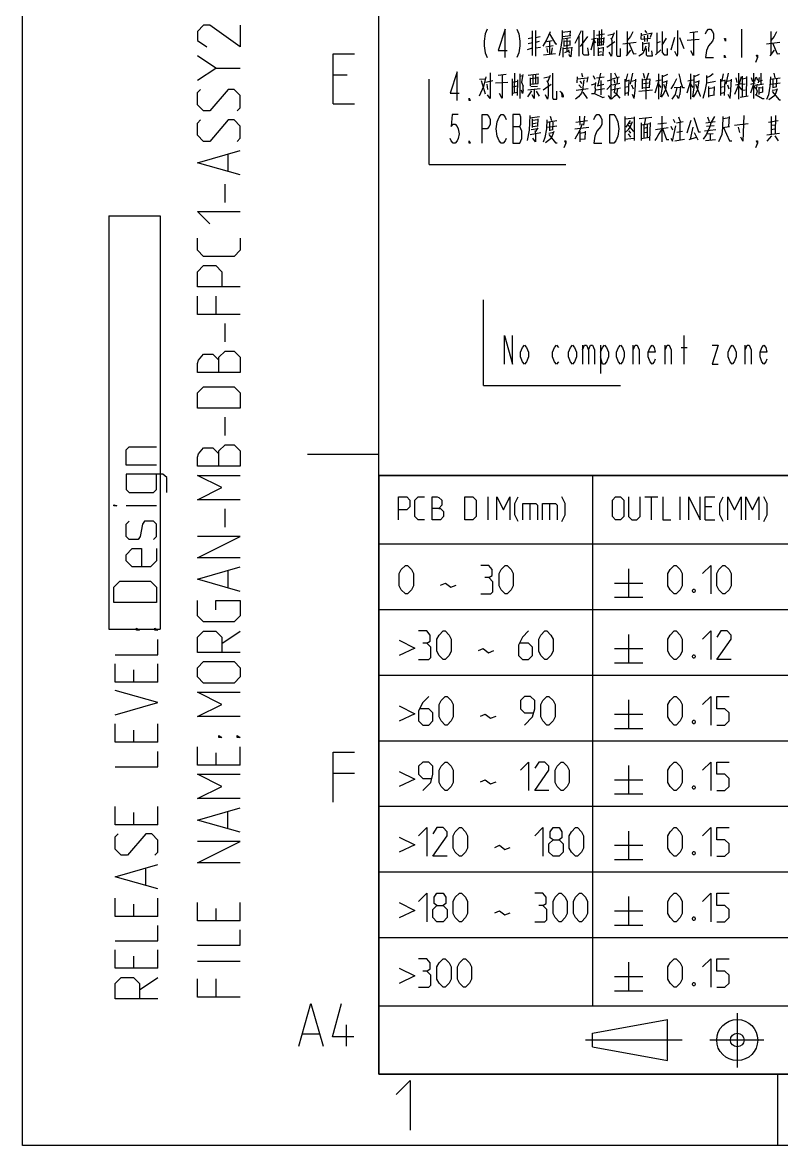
# Model space of a CAD drawing. Header units: millimetres. Extents: x 0 to 210, y 0 to 297.
# Drawn here: x 0 to 53.3, y 0 to 78.8 of the extents above; entities that cross this region are included whole.
import ezdxf

# ---------------------------------------------------------------- set-up
doc = ezdxf.new("R2010")
doc.units = ezdxf.units.MM
doc.header["$LTSCALE"] = 19.36
doc.linetypes.add('CENTER', pattern=[0.6, 0.375, -0.075, 0.075, -0.075])
doc.layers.get('0').update_dxf_attribs({"linetype": 'CONTINUOUS'})
doc.layers.add('DEFAULT_1', color=7, linetype='CENTER')

# ---------------------------------------------------------------- blocks, each defined once
blk = doc.blocks.new('1ST_ANG_BL0', base_point=(45.772, 7.382))
at = {"color": 7}
for p, q in [((39.992, 7.882), (45.272, 8.842)), ((45.272, 5.962), (45.272, 8.842)), ((39.992, 6.922), (39.992, 7.882)), ((39.992, 6.922), (45.272, 5.962))]:
    blk.add_line(p, q, dxfattribs=at)
for radius in [1.44, 0.48]:
    blk.add_circle((50.152, 7.402), radius, dxfattribs=at)
at = {"layer": 'DEFAULT_1', "color": 2, "linetype": 'CENTER'}
for p, q in [((50.152, 9.282), (50.152, 5.482)), ((46.28, 7.402), (39.512, 7.402)), ((52.032, 7.402), (48.232, 7.402))]:
    blk.add_line(p, q, dxfattribs=at)

msp = doc.modelspace()

# ---------------------------------------------------------------- linework, layer by layer
at = {"color": 2}
for p, q in [((0, 0), (0, 297)), ((35.783, 76.481), (35.783, 78.191)), ((35.997, 78.223), (35.997, 76.416)), ((37.863, 78.223), (37.863, 77.674)), ((38.45, 78.158), (37.863, 78.094)), ((38.423, 77.868), (38.45, 78.191)), ((39.197, 78.191), (38.77, 77.32)), ((40.103, 78.255), (40.103, 76.449)), ((40.477, 78.191), (40.477, 77.191)), ((40.637, 78.287), (40.61, 77.223)), ((41.517, 78.062), (41.33, 77.61)), ((42.423, 78.158), (42.423, 76.513)), ((43.41, 78.029), (43.383, 77.61)), ((43.41, 77.9), (44.103, 78.029)), ((43.677, 78.223), (43.783, 78.062)), ((44.157, 78.062), (44.05, 77.739)), ((44.503, 78.062), (44.503, 76.642)), ((46.823, 78.094), (47.383, 78.158)), ((47.09, 78.126), (47.09, 76.481)), ((50.45, 78.32), (50.45, 76.32)), ((52.503, 78.158), (52.503, 76.513)), ((35.783, 77.707), (35.49, 77.642)), ((35.783, 77.352), (35.49, 77.287)), ((35.997, 77.739), (36.317, 77.804)), ((36.263, 77.449), (35.997, 77.384)), ((36.797, 77.449), (37.17, 77.513)), ((37.01, 76.578), (37.01, 77.481)), ((37.863, 77.674), (37.783, 77.062)), ((37.863, 77.804), (38.477, 77.868)), ((37.943, 77.642), (38.45, 77.739)), ((37.997, 77.513), (37.997, 77.094)), ((38.423, 77.481), (37.997, 77.449)), ((37.997, 77.158), (38.45, 77.223)), ((38.21, 76.739), (38.21, 77.674)), ((38.423, 77.223), (38.423, 77.513)), ((39.037, 77.836), (39.037, 76.416)), ((39.65, 77.804), (39.143, 77.094)), ((40.103, 77.61), (39.89, 76.836)), ((39.917, 77.61), (40.29, 77.674)), ((40.103, 77.545), (40.21, 77.352)), ((40.29, 77.9), (40.85, 77.997)), ((40.343, 77.674), (40.343, 77.126)), ((40.343, 77.61), (40.77, 77.674)), ((40.797, 77.223), (40.343, 77.158)), ((40.397, 77.416), (40.717, 77.449)), ((40.797, 77.739), (40.743, 77.223)), ((41.01, 77.062), (41.57, 77.449)), ((41.063, 77.9), (41.49, 77.997)), ((42.13, 77.287), (43.063, 77.416)), ((43.41, 77.61), (44.077, 77.674)), ((43.517, 77.416), (43.517, 76.804)), ((43.517, 77.287), (43.917, 77.352)), ((43.623, 77.836), (43.65, 77.449)), ((43.863, 77.9), (43.837, 77.449)), ((43.943, 77.384), (43.917, 76.739)), ((44.503, 77.352), (44.77, 77.449)), ((44.877, 77.191), (45.197, 77.674)), ((45.757, 77.739), (45.49, 76.836)), ((46.103, 77.739), (46.397, 76.965)), ((46.637, 77.545), (47.49, 77.61)), ((52.21, 77.287), (53.143, 77.416)), ((13.571, 75.588), (12.285, 76.446)), ((35.437, 76.9), (35.783, 76.997)), ((35.997, 76.997), (36.343, 77.062)), ((36.557, 76.513), (37.41, 76.61)), ((37.25, 77.158), (36.717, 77.062)), ((36.797, 76.965), (36.85, 76.674)), ((37.117, 76.61), (37.197, 76.997)), ((37.783, 77.062), (37.65, 76.481)), ((37.917, 76.965), (38.557, 77.029)), ((37.917, 77.029), (37.917, 76.352)), ((38.05, 76.674), (38.343, 76.804)), ((38.317, 76.868), (38.37, 76.642)), ((40.397, 77.029), (40.397, 76.449)), ((40.397, 76.965), (40.743, 77.029)), ((40.397, 76.707), (40.637, 76.739)), ((40.717, 76.513), (40.397, 76.481)), ((40.743, 77.062), (40.717, 76.449)), ((42.663, 76.836), (42.37, 76.449)), ((44.423, 76.513), (44.797, 76.868)), ((47.09, 76.449), (46.903, 76.804)), ((52.743, 76.836), (52.45, 76.449)), ((22.791, 75.088), (21.791, 75.088)), ((33.383, 75.094), (33.943, 75.158)), ((33.65, 75.126), (33.65, 73.481)), ((34.53, 73.868), (34.557, 75.223)), ((34.903, 75.191), (34.903, 73.449)), ((34.903, 75.029), (35.117, 75.062)), ((35.49, 75.094), (36.237, 75.191)), ((35.623, 74.9), (35.623, 74.352)), ((36.183, 74.9), (35.623, 74.836)), ((35.81, 75.126), (35.81, 74.481)), ((35.997, 75.126), (35.997, 74.513)), ((36.583, 74.9), (37.01, 74.997)), ((37.037, 75.062), (36.85, 74.61)), ((38.93, 74.965), (38.903, 74.545)), ((38.93, 74.836), (39.677, 74.9)), ((39.223, 75.223), (39.303, 74.965)), ((39.677, 74.965), (39.597, 74.61)), ((40.05, 75.062), (40.157, 74.804)), ((40.29, 74.9), (40.823, 74.965)), ((40.557, 75.223), (40.37, 74.384)), ((41.41, 74.836), (41.89, 74.965)), ((41.543, 75.255), (41.677, 74.965)), ((41.757, 74.9), (41.703, 74.449)), ((42.45, 75.191), (42.343, 74.707)), ((42.797, 75.223), (42.637, 74.449)), ((43.543, 75.223), (43.65, 74.868)), ((43.917, 75.223), (43.783, 74.804)), ((44.637, 75.191), (44.637, 73.416)), ((44.877, 74.965), (45.277, 75.158)), ((46.05, 75.191), (46.183, 74.707)), ((46.877, 75.191), (46.877, 73.416)), ((47.117, 74.965), (47.517, 75.158)), ((49.17, 75.191), (49.063, 74.707)), ((49.517, 75.223), (49.357, 74.449)), ((50.05, 74.9), (50.13, 74.578)), ((50.237, 75.223), (50.237, 73.416)), ((50.423, 74.965), (50.29, 74.481)), ((50.503, 75.029), (50.503, 73.578)), ((50.503, 74.836), (50.823, 74.9)), ((50.797, 73.61), (50.823, 74.997)), ((51.143, 74.933), (51.223, 74.642)), ((51.303, 75.223), (51.303, 73.449)), ((51.437, 74.933), (51.357, 74.642)), ((51.49, 74.965), (51.57, 74.739)), ((51.703, 74.933), (51.623, 74.545)), ((51.81, 75.223), (51.81, 74.449)), ((52.477, 74.804), (53.17, 74.9)), ((52.717, 75.223), (52.797, 74.9)), ((32.077, 74.804), (32.45, 74.836)), ((32.183, 74.707), (32.477, 73.771)), ((32.503, 74.61), (33.01, 74.707)), ((32.583, 74.449), (32.637, 74.094)), ((33.197, 74.545), (34.05, 74.61)), ((34.37, 74.836), (34.37, 73.674)), ((34.37, 74.61), (34.743, 74.674)), ((34.663, 74.32), (34.423, 74.255)), ((34.743, 74.771), (34.717, 73.674)), ((35.143, 74.062), (35.143, 74.32)), ((36.317, 74.126), (35.463, 74.029)), ((35.677, 74.287), (36.13, 74.32)), ((36.53, 74.062), (37.09, 74.449)), ((38.85, 74.029), (39.703, 74.158)), ((39.037, 74.416), (39.223, 74.191)), ((39.117, 74.674), (39.25, 74.513)), ((39.917, 74.416), (40.21, 74.513)), ((40.29, 74.062), (40.85, 74.158)), ((40.317, 74.352), (40.797, 74.449)), ((40.583, 74.707), (40.583, 73.707)), ((41.01, 74.094), (41.357, 74.449)), ((41.357, 74.771), (41.037, 74.674)), ((41.33, 74.062), (41.97, 74.191)), ((41.917, 74.513), (41.41, 74.384)), ((41.597, 74.513), (41.517, 74.771)), ((41.597, 74.416), (41.517, 73.868)), ((41.757, 74.126), (41.677, 73.739)), ((42.263, 74.804), (42.263, 73.674)), ((42.263, 74.255), (42.477, 74.287)), ((42.557, 74.707), (42.29, 74.642)), ((42.53, 73.674), (42.583, 74.771)), ((42.717, 74.674), (43.037, 74.739)), ((42.743, 74.416), (42.85, 74.126)), ((43.25, 73.965), (44.21, 74.062)), ((43.49, 74.836), (43.49, 74.126)), ((43.997, 74.804), (43.49, 74.739)), ((43.49, 74.191), (44.023, 74.255)), ((43.57, 74.513), (43.917, 74.545)), ((43.757, 73.416), (43.757, 74.771)), ((44.023, 74.836), (43.97, 74.255)), ((44.637, 74.642), (44.37, 73.836)), ((44.823, 74.739), (44.45, 74.674)), ((44.637, 74.449), (44.797, 74.223)), ((44.957, 74.61), (45.223, 74.674)), ((45.73, 74.223), (46.157, 74.255)), ((46.183, 74.32), (46.13, 73.739)), ((46.877, 74.642), (46.61, 73.836)), ((47.063, 74.739), (46.69, 74.674)), ((46.877, 74.449), (47.037, 74.223)), ((47.197, 74.61), (47.463, 74.674)), ((48.023, 74.545), (48.637, 74.674)), ((48.13, 74.287), (48.13, 73.545)), ((48.13, 74.158), (48.503, 74.223)), ((48.53, 74.287), (48.503, 73.707)), ((48.983, 74.804), (48.983, 73.674)), ((48.983, 74.255), (49.197, 74.287)), ((49.277, 74.707), (49.01, 74.642)), ((49.25, 73.674), (49.303, 74.771)), ((49.437, 74.674), (49.757, 74.739)), ((49.463, 74.416), (49.57, 74.126)), ((50.237, 74.416), (49.97, 73.739)), ((50.023, 74.416), (50.477, 74.513)), ((50.237, 74.352), (50.45, 74.062)), ((50.503, 74.449), (50.717, 74.481)), ((50.503, 74.029), (50.717, 74.062)), ((51.277, 74.384), (51.09, 73.836)), ((51.117, 74.449), (51.41, 74.545)), ((51.33, 74.352), (51.437, 74.158)), ((51.41, 74.384), (51.543, 74.416)), ((51.623, 74.416), (51.997, 74.481)), ((51.677, 74.674), (51.917, 74.739)), ((51.677, 74.255), (51.677, 73.739)), ((51.677, 74.191), (51.917, 74.223)), ((51.917, 74.287), (51.917, 73.9)), ((52.503, 74.449), (53.17, 74.545)), ((52.61, 74.029), (52.957, 74.094)), ((52.663, 74.804), (52.663, 74.191)), ((52.663, 74.223), (52.93, 74.287)), ((52.903, 74.287), (52.93, 74.804)), ((33.65, 73.449), (33.463, 73.804)), ((34.37, 73.836), (34.717, 73.9)), ((35.73, 73.997), (35.437, 73.578)), ((36.05, 73.965), (36.263, 73.61)), ((39.33, 73.9), (39.623, 73.449)), ((39.917, 73.804), (40.13, 73.804)), ((41.65, 73.771), (41.517, 73.868)), ((41.65, 73.771), (41.917, 73.481)), ((42.263, 73.804), (42.503, 73.868)), ((42.93, 73.449), (42.797, 73.739)), ((48.13, 73.642), (48.557, 73.707)), ((48.983, 73.804), (49.223, 73.868)), ((49.65, 73.449), (49.517, 73.739)), ((50.37, 73.545), (50.93, 73.642)), ((51.943, 73.9), (51.677, 73.836)), ((52.797, 73.674), (52.37, 73.352)), ((21.791, 73.088), (23.291, 73.088)), ((35.597, 72.094), (36.29, 72.191)), ((35.757, 72.029), (35.757, 71.416)), ((36.183, 71.965), (35.757, 71.9)), ((35.757, 71.674), (36.077, 71.739)), ((36.157, 71.545), (36.183, 72.029)), ((36.797, 71.804), (37.49, 71.9)), ((36.983, 71.804), (36.983, 71.191)), ((37.037, 72.223), (37.117, 71.9)), ((37.223, 71.287), (37.25, 71.804)), ((38.823, 71.804), (39.65, 71.9)), ((39.09, 72.223), (39.117, 71.578)), ((39.437, 72.223), (39.357, 71.578)), ((42.263, 72.191), (42.263, 70.449)), ((42.263, 72.158), (42.263, 70.545)), ((42.957, 72.062), (42.263, 71.997)), ((42.637, 71.9), (42.343, 71.449)), ((42.53, 71.707), (42.743, 71.739)), ((42.957, 70.578), (42.957, 72.158)), ((44.157, 72.126), (43.277, 72.029)), ((43.41, 71.739), (43.41, 70.513)), ((43.65, 71.61), (43.73, 72.062)), ((44.023, 70.513), (44.077, 71.771)), ((44.583, 71.674), (45.197, 71.739)), ((44.877, 70.416), (44.877, 72.223)), ((45.65, 71.997), (45.783, 71.771)), ((45.89, 71.739), (46.37, 71.836)), ((46.023, 72.158), (46.157, 71.836)), ((46.13, 71.804), (46.13, 70.578)), ((47.943, 71.739), (48.61, 71.836)), ((48.077, 72.158), (48.183, 71.836)), ((49.623, 72.094), (49.143, 72.029)), ((49.57, 71.481), (49.623, 72.191)), ((49.97, 71.578), (50.93, 71.707)), ((52.343, 71.804), (53.037, 71.9)), ((52.53, 72.191), (52.53, 70.965)), ((52.85, 72.255), (52.823, 70.997)), ((34.42, 71.486), (34.91, 71.486)), ((35.623, 70.933), (36.37, 71.062)), ((35.703, 71.287), (36.157, 71.352)), ((35.757, 71.481), (36.183, 71.545)), ((35.97, 71.062), (36.183, 71.384)), ((36.823, 71.449), (37.49, 71.545)), ((36.93, 71.029), (37.277, 71.094)), ((36.983, 71.223), (37.25, 71.287)), ((38.77, 71.32), (39.73, 71.449)), ((39.117, 71.158), (39.117, 70.416)), ((39.117, 71.029), (39.49, 71.094)), ((39.49, 71.158), (39.463, 70.61)), ((42.29, 71.062), (42.53, 71.287)), ((42.503, 70.965), (42.663, 70.739)), ((42.557, 71.191), (42.663, 71.029)), ((44.05, 71.674), (43.41, 71.578)), ((43.597, 71.61), (43.597, 70.674)), ((43.783, 71.384), (43.597, 71.352)), ((43.597, 71.062), (43.783, 71.094)), ((43.837, 71.61), (43.837, 70.707)), ((44.423, 71.287), (45.303, 71.416)), ((45.49, 71.513), (45.623, 71.255)), ((45.917, 71.094), (46.317, 71.158)), ((47.037, 71.449), (46.85, 70.61)), ((47.143, 71.062), (47.383, 70.545)), ((47.863, 71.191), (48.663, 71.287)), ((48.53, 71.545), (47.997, 71.481)), ((48.077, 70.965), (48.477, 70.997)), ((48.263, 70.965), (48.263, 70.513)), ((49.117, 71.416), (49.623, 71.481)), ((50.343, 71.062), (50.237, 71.449)), ((52.237, 70.9), (53.117, 71.029)), ((52.53, 71.578), (52.77, 71.61)), ((52.53, 71.287), (52.77, 71.32)), ((35.997, 70.416), (35.81, 70.674)), ((37.117, 70.674), (36.69, 70.352)), ((39.49, 70.61), (39.117, 70.578)), ((42.263, 70.61), (42.903, 70.674)), ((43.41, 70.642), (44.023, 70.739)), ((46.45, 70.578), (45.783, 70.449)), ((46.77, 70.578), (47.303, 70.739)), ((47.917, 70.513), (48.637, 70.578)), ((52.263, 70.449), (52.583, 70.836)), ((52.797, 70.836), (53.037, 70.481)), ((14.428, 68.374), (14.428, 69.517)), ((14.214, 66.16), (14.214, 67.446)), ((13.571, 59.588), (13.571, 58.303)), ((14.214, 56.374), (14.214, 57.66)), ((46.432, 54.823), (46.432, 56.823)), ((39.292, 56.156), (39.292, 54.823)), ((40.552, 56.156), (40.552, 54.156)), ((42.862, 54.823), (42.862, 56.156)), ((45.102, 54.823), (45.102, 56.156)), ((46.222, 55.989), (46.642, 55.989)), ((50.702, 54.823), (50.702, 56.156)), ((14.214, 49.803), (14.214, 51.088)), ((20, 48.5), (25, 48.5)), ((25, 47), (69, 47)), ((25, 47), (25, 5)), ((40, 47), (40, 9.8)), ((32.676, 43.9), (32.676, 45.5)), ((35.61, 45.043), (35.61, 43.9)), ((36.981, 45.043), (36.981, 43.9)), ((43.676, 45.5), (44.591, 45.5)), ((44.134, 43.9), (44.134, 45.5)), ((46.153, 43.9), (46.153, 45.5)), ((9.413, 44.876), (7.27, 44.876)), ((14.214, 43.374), (14.214, 44.66)), ((48.362, 44.814), (47.905, 44.814)), ((47.905, 43.9), (48.591, 43.9)), ((25, 42.2), (69, 42.2)), ((14.428, 39.16), (14.428, 40.303)), ((42.534, 40.462), (42.534, 38.462)), ((41.534, 39.462), (43.534, 39.462)), ((41.534, 38.462), (43.534, 38.462)), ((25, 37.6), (69, 37.6)), ((14, 35.231), (15.285, 36.088)), ((42.534, 35.862), (42.534, 33.862)), ((41.534, 34.862), (43.534, 34.862)), ((7.789, 33.362), (7.789, 32.505)), ((9.504, 32.505), (9.504, 33.791)), ((41.534, 33.862), (43.534, 33.862)), ((25, 33), (69, 33)), ((42.534, 31.262), (42.534, 29.262)), ((41.534, 30.262), (43.534, 30.262)), ((9.504, 28.291), (9.504, 29.576)), ((41.534, 29.262), (43.534, 29.262)), ((7.789, 29.148), (7.789, 28.291)), ((25, 28.4), (69, 28.4)), ((15.274, 26.693), (15.274, 27.979)), ((13.56, 27.55), (13.56, 26.693)), ((23.291, 26.088), (21.791, 26.088)), ((42.534, 26.662), (42.534, 24.662)), ((41.534, 25.662), (43.534, 25.662)), ((41.534, 24.662), (43.534, 24.662)), ((9.504, 22.505), (9.504, 23.791)), ((25, 23.8), (69, 23.8)), ((7.789, 23.362), (7.789, 22.505)), ((14.417, 22.265), (14.417, 23.407)), ((42.534, 22.062), (42.534, 20.062)), ((41.534, 21.062), (43.534, 21.062)), ((41.534, 20.062), (43.534, 20.062)), ((8.647, 18.291), (8.647, 19.434)), ((25, 19.2), (69, 19.2)), ((9.504, 16.076), (9.504, 17.362)), ((42.534, 17.462), (42.534, 15.462)), ((7.789, 16.934), (7.789, 16.076)), ((13.56, 16.622), (13.56, 15.765)), ((15.274, 15.765), (15.274, 17.05)), ((41.534, 16.462), (43.534, 16.462)), ((41.534, 15.462), (43.534, 15.462)), ((25, 14.6), (69, 14.6)), ((9.504, 12.434), (9.504, 13.719)), ((7.789, 13.291), (7.789, 12.434)), ((15.274, 12.907), (12.274, 12.907)), ((42.534, 12.862), (42.534, 10.862)), ((41.534, 11.862), (43.534, 11.862)), ((8.218, 10.934), (9.504, 11.791)), ((13.56, 11.693), (13.56, 10.407)), ((41.534, 10.862), (43.534, 10.862)), ((25, 9.8), (69, 9.8)), ((22.744, 6.972), (22.744, 8.472)), ((19.673, 7.829), (20.816, 7.829)), ((25, 5), (69, 5)), ((53, 0), (53, 5)), ((210, 0), (0, 0))]:
    msp.add_line(p, q, dxfattribs=at)
at = {"color": 7}
for p, q in [((25, 5), (25, 292)), ((205, 47), (25, 47)), ((205, 5), (25, 5))]:
    msp.add_line(p, q, dxfattribs=at)
at = {"color": 3}
for p, q in [((28.53, 68.82), (28.53, 74.82)), ((28.53, 68.82), (38.13, 68.82)), ((6.052, 65.233), (9.652, 65.233)), ((6.052, 65.233), (6.052, 36.233)), ((9.652, 65.233), (9.652, 36.233)), ((32.352, 53.323), (32.352, 59.323)), ((32.352, 53.323), (41.952, 53.323)), ((6.052, 36.233), (9.652, 36.233))]:
    msp.add_line(p, q, dxfattribs=at)
at = {"color": 2}
for points in [[(15.285, 78.588), (15.285, 77.088), (13.143, 78.588), (12.714, 78.588), (12.285, 78.16), (12.285, 77.517), (12.928, 77.088)], [(32.6, 78.32), (32.46, 77.986), (32.39, 77.486), (32.39, 77.153), (32.46, 76.653), (32.6, 76.32)], [(33.86, 76.32), (33.86, 78.32), (33.37, 76.82), (34, 76.82)], [(34.7, 78.32), (34.84, 77.986), (34.91, 77.486), (34.91, 77.153), (34.84, 76.653), (34.7, 76.32)], [(37.037, 78.126), (36.77, 77.578), (36.503, 77.126)], [(39.303, 78.191), (39.303, 76.61), (39.383, 76.513), (39.73, 76.513), (39.677, 76.997)], [(41.677, 78.223), (41.677, 76.513), (41.73, 76.416), (41.97, 76.416), (41.97, 76.965)], [(42.823, 78.126), (42.663, 77.804), (42.423, 77.513)], [(44.877, 78.158), (44.877, 76.674), (45.037, 76.513), (45.25, 76.513), (45.25, 76.965)], [(45.97, 78.223), (45.97, 76.61), (45.943, 76.416), (45.783, 76.739)], [(47.93, 77.986), (48, 78.153), (48.14, 78.32), (48.28, 78.32), (48.42, 78.153), (48.49, 77.986), (48.49, 77.653), (48.42, 77.486), (48.28, 77.32), (48.14, 77.153), (48, 76.82), (47.93, 76.32), (48.49, 76.32)], [(52.903, 78.126), (52.743, 77.804), (52.503, 77.513)], [(36.983, 77.997), (37.41, 77.287), (37.49, 77.287)], [(41.277, 77.707), (41.357, 77.513), (41.357, 76.674), (41.33, 76.416), (41.17, 76.707)], [(42.557, 77.352), (42.877, 76.578), (43.063, 76.61)], [(49.33, 77.653), (49.33, 77.486), (49.26, 77.653), (49.33, 77.653)], [(52.637, 77.352), (52.957, 76.578), (53.143, 76.61)], [(21.791, 73.088), (21.791, 76.588), (23.291, 76.588)], [(38.557, 77.062), (38.503, 76.674), (38.477, 76.384), (38.343, 76.545)], [(43.73, 77.126), (43.65, 76.836), (43.517, 76.578), (43.25, 76.416)], [(43.757, 76.965), (43.757, 76.513), (43.837, 76.449), (44.21, 76.449), (44.157, 76.804)], [(49.33, 76.32), (49.26, 76.32), (49.26, 76.486), (49.33, 76.32)], [(51.57, 76.32), (51.5, 76.486), (51.57, 76.486), (51.57, 76.32), (51.43, 75.986)], [(12.285, 74.731), (13.571, 75.588), (15.285, 75.588)], [(30.5, 73.32), (30.5, 75.32), (30.01, 73.82), (30.64, 73.82)], [(32.503, 74.965), (32.343, 74.287), (32.05, 73.61)], [(32.823, 75.255), (32.823, 73.449), (32.637, 73.707)], [(35.117, 75.126), (35.01, 74.61), (35.143, 74.32)], [(35.623, 74.449), (36.183, 74.513), (36.183, 74.965)], [(37.197, 75.223), (37.197, 73.513), (37.25, 73.416), (37.49, 73.416), (37.49, 73.965)], [(41.277, 75.223), (41.277, 73.416), (41.117, 73.674)], [(44.877, 75.094), (44.877, 74.223), (44.77, 73.578)], [(47.117, 75.094), (47.117, 74.223), (47.01, 73.578)], [(47.997, 75.062), (47.997, 74.545), (47.89, 73.965), (47.73, 73.449)], [(48.477, 75.191), (48.263, 75.029), (47.997, 74.9)], [(52.477, 74.965), (52.45, 74.32), (52.343, 73.707), (52.21, 73.384)], [(15.071, 72.588), (15.285, 72.803), (15.285, 73.66), (14.857, 74.088), (14.428, 74.088), (13.143, 72.588), (12.714, 72.588), (12.285, 73.017), (12.285, 73.874), (12.5, 74.088)], [(35.143, 74.062), (35.09, 73.804), (35.01, 74.029)], [(35.917, 74.062), (35.917, 73.449), (35.757, 73.707)], [(36.797, 74.707), (36.877, 74.513), (36.877, 73.674), (36.85, 73.416), (36.69, 73.707)], [(39.383, 74.771), (39.303, 74.062), (39.223, 73.836), (39.01, 73.578), (38.797, 73.416)], [(40.21, 74.578), (40.157, 74.223), (40.21, 74.062), (40.13, 73.804)], [(42.93, 73.449), (42.983, 74.029), (43.037, 74.804)], [(45.223, 74.707), (45.117, 74.094), (45.01, 73.836), (44.823, 73.545)], [(44.983, 74.449), (45.303, 73.642), (45.357, 73.642)], [(45.89, 74.836), (45.703, 74.449), (45.49, 74.126)], [(45.917, 74.223), (45.81, 73.739), (45.57, 73.416)], [(46.157, 74.707), (46.317, 74.223), (46.45, 74.223)], [(47.463, 74.707), (47.357, 74.094), (47.25, 73.836), (47.063, 73.545)], [(47.223, 74.449), (47.543, 73.642), (47.597, 73.642)], [(49.65, 73.449), (49.703, 74.029), (49.757, 74.804)], [(51.543, 74.449), (51.49, 74.126), (51.543, 73.965), (51.49, 73.707)], [(52.797, 73.674), (52.877, 73.868), (52.983, 74.158)], [(31.41, 73.32), (31.34, 73.32), (31.34, 73.486), (31.41, 73.32)], [(37.703, 73.965), (37.837, 73.868), (37.917, 73.739), (37.943, 73.642), (37.943, 73.578), (37.917, 73.545), (37.863, 73.578), (37.863, 73.642), (37.837, 73.836)], [(40.13, 73.804), (40.717, 73.513), (40.85, 73.578)], [(41.33, 73.416), (41.543, 73.61), (41.677, 73.739)], [(46.103, 73.739), (46.023, 73.449), (45.917, 73.674)], [(51.41, 73.739), (51.49, 73.707), (51.917, 73.449), (52.05, 73.449)], [(52.61, 73.933), (53.09, 73.352), (53.197, 73.352)], [(15.071, 70.446), (15.285, 70.66), (15.285, 71.517), (14.857, 71.946), (14.428, 71.946), (13.143, 70.446), (12.714, 70.446), (12.285, 70.874), (12.285, 71.731), (12.5, 71.946)], [(30.57, 72.32), (30.15, 72.32), (30.08, 71.486), (30.22, 71.653), (30.36, 71.653), (30.5, 71.486), (30.57, 71.32), (30.64, 70.986), (30.57, 70.653), (30.5, 70.486), (30.36, 70.32), (30.22, 70.32), (30.08, 70.486), (30.01, 70.653)], [(32.25, 70.32), (32.25, 72.32), (32.6, 72.32), (32.74, 72.153), (32.81, 71.986), (32.81, 71.653), (32.74, 71.486), (32.6, 71.32), (32.25, 71.32)], [(33.93, 70.653), (33.86, 70.486), (33.72, 70.32), (33.58, 70.32), (33.44, 70.486), (33.37, 70.653), (33.3, 70.82), (33.23, 71.32), (33.3, 71.82), (33.37, 71.986), (33.44, 72.153), (33.58, 72.32), (33.72, 72.32), (33.86, 72.153), (33.93, 71.986)], [(34.42, 72.32), (34.42, 70.32), (34.91, 70.32), (34.98, 70.486), (35.05, 70.653), (35.05, 71.153), (34.98, 71.32), (34.91, 71.486), (34.98, 71.653), (34.98, 72.153), (34.91, 72.32), (34.42, 72.32)], [(35.597, 72.255), (35.543, 71.223), (35.41, 70.513)], [(36.797, 71.965), (36.77, 71.32), (36.663, 70.707), (36.53, 70.384)], [(40.09, 71.986), (40.16, 72.153), (40.3, 72.32), (40.44, 72.32), (40.58, 72.153), (40.65, 71.986), (40.65, 71.653), (40.58, 71.486), (40.44, 71.32), (40.3, 71.153), (40.16, 70.82), (40.09, 70.32), (40.65, 70.32)], [(41.21, 72.32), (41.49, 72.32), (41.63, 72.153), (41.7, 71.986), (41.77, 71.82), (41.84, 71.32), (41.77, 70.82), (41.7, 70.653), (41.63, 70.486), (41.49, 70.32), (41.21, 70.32), (41.21, 72.32)], [(42.53, 71.287), (42.637, 71.449), (42.797, 71.836)], [(46.903, 71.9), (46.743, 71.384), (46.61, 71.029)], [(47.117, 72.126), (47.437, 71.126), (47.57, 71.126)], [(48.557, 72.191), (48.317, 71.804), (48.21, 71.416), (47.97, 70.9), (47.757, 70.61)], [(49.143, 72.191), (49.117, 71.416), (49.063, 70.933), (48.85, 70.416)], [(50.61, 72.255), (50.557, 70.449), (50.397, 70.739)], [(35.943, 71.191), (35.997, 70.997), (35.997, 70.416)], [(36.93, 70.933), (37.41, 70.352), (37.517, 70.352)], [(37.117, 70.674), (37.197, 70.868), (37.303, 71.158)], [(39.277, 71.674), (39.09, 71.191), (38.77, 70.61)], [(42.503, 71.578), (42.85, 71.158), (42.93, 71.191)], [(44.877, 71.352), (44.663, 70.965), (44.503, 70.707), (44.37, 70.513)], [(44.903, 71.352), (45.197, 70.578), (45.357, 70.578)], [(45.49, 70.674), (45.623, 70.449), (45.837, 71.545)], [(49.197, 71.416), (49.623, 70.481), (49.783, 70.481)], [(31.41, 70.32), (31.34, 70.32), (31.34, 70.486), (31.41, 70.32)], [(38.13, 70.32), (38.06, 70.486), (38.13, 70.486), (38.13, 70.32), (37.99, 69.986)], [(42.957, 70.513), (42.957, 70.578), (42.903, 70.674)], [(51.57, 70.32), (51.5, 70.486), (51.57, 70.486), (51.57, 70.32), (51.43, 69.986)], [(15.285, 68.088), (12.285, 68.946), (15.285, 69.803)], [(13.143, 64.66), (12.285, 65.517), (15.285, 65.517)], [(15.285, 63.66), (15.285, 62.803), (14.857, 62.374), (12.714, 62.374), (12.285, 62.803), (12.285, 63.66)], [(15.285, 60.231), (12.285, 60.231), (12.285, 61.303), (12.714, 61.731), (13.571, 61.731), (14, 61.303), (14, 60.231)], [(15.285, 58.303), (12.285, 58.303), (12.285, 59.588)], [(33.832, 54.823), (33.832, 56.823), (34.392, 54.823), (34.392, 56.823)], [(35.512, 55.323), (35.372, 54.989), (35.232, 54.823), (35.092, 54.989), (34.952, 55.323), (34.952, 55.656), (35.092, 55.989), (35.232, 56.156), (35.372, 55.989), (35.512, 55.656), (35.512, 55.323)], [(37.612, 54.989), (37.472, 54.823), (37.332, 54.989), (37.192, 55.323), (37.192, 55.656), (37.332, 55.989), (37.472, 56.156), (37.612, 55.989)], [(38.872, 55.323), (38.732, 54.989), (38.592, 54.823), (38.452, 54.989), (38.312, 55.323), (38.312, 55.656), (38.452, 55.989), (38.592, 56.156), (38.732, 55.989), (38.872, 55.656), (38.872, 55.323)], [(39.292, 55.823), (39.432, 56.156), (39.572, 56.156), (39.712, 55.823), (39.712, 54.823)], [(39.712, 55.823), (39.852, 56.156), (39.992, 56.156), (40.132, 55.823), (40.132, 54.823)], [(40.552, 55.656), (40.692, 55.989), (40.832, 56.156), (40.972, 55.989), (41.112, 55.656), (41.112, 55.323), (40.972, 54.989), (40.832, 54.823), (40.692, 54.823), (40.552, 55.323)], [(42.232, 55.323), (42.092, 54.989), (41.952, 54.823), (41.812, 54.989), (41.672, 55.323), (41.672, 55.656), (41.812, 55.989), (41.952, 56.156), (42.092, 55.989), (42.232, 55.656), (42.232, 55.323)], [(42.862, 55.823), (43.002, 56.156), (43.142, 56.156), (43.282, 55.823), (43.282, 54.823)], [(44.402, 55.156), (44.332, 54.989), (44.192, 54.823), (44.052, 54.989), (43.912, 55.323), (43.912, 55.656), (44.052, 55.989), (44.192, 56.156), (44.332, 55.989), (44.402, 55.656), (43.912, 55.656)], [(45.102, 55.823), (45.242, 56.156), (45.382, 56.156), (45.522, 55.823), (45.522, 54.823)], [(48.392, 56.156), (48.812, 56.156), (48.392, 54.823), (48.812, 54.823)], [(50.072, 55.323), (49.932, 54.989), (49.792, 54.823), (49.652, 54.989), (49.512, 55.323), (49.512, 55.656), (49.652, 55.989), (49.792, 56.156), (49.932, 55.989), (50.072, 55.656), (50.072, 55.323)], [(50.702, 55.823), (50.842, 56.156), (50.982, 56.156), (51.122, 55.823), (51.122, 54.823)], [(52.242, 55.156), (52.172, 54.989), (52.032, 54.823), (51.892, 54.989), (51.752, 55.323), (51.752, 55.656), (51.892, 55.989), (52.032, 56.156), (52.172, 55.989), (52.242, 55.656), (51.752, 55.656)], [(15.285, 54.231), (12.285, 54.231), (12.285, 54.874), (12.357, 55.088), (12.714, 55.517), (13.357, 55.517), (13.785, 55.088)], [(13.785, 54.231), (13.785, 55.303), (14.214, 55.731), (14.857, 55.731), (15.285, 55.303), (15.285, 54.231)], [(15.285, 51.731), (12.285, 51.731), (12.285, 52.803), (12.714, 53.231), (14.857, 53.231), (15.285, 52.803), (15.285, 51.731)], [(9.413, 47.733), (7.27, 47.733), (7.27, 48.805), (7.484, 49.019), (9.413, 49.019)], [(15.285, 47.66), (12.285, 47.66), (12.285, 48.303), (12.357, 48.517), (12.714, 48.946), (13.357, 48.946), (13.785, 48.517)], [(13.785, 47.66), (13.785, 48.731), (14.214, 49.16), (14.857, 49.16), (15.285, 48.731), (15.285, 47.66)], [(10.127, 45.805), (10.127, 46.876), (9.842, 47.09), (7.27, 47.09), (7.27, 46.019), (7.484, 45.805), (9.199, 45.805), (9.413, 46.019), (9.413, 47.09)], [(15.285, 45.303), (12.285, 45.303), (14, 46.16), (12.285, 47.017), (15.285, 47.017)], [(6.627, 44.876), (6.413, 44.876), (6.413, 44.948), (6.627, 44.876)], [(26.391, 43.9), (26.391, 45.5), (26.962, 45.5), (27.191, 45.272), (27.191, 44.814), (26.962, 44.586), (26.391, 44.586)], [(28.219, 43.9), (27.762, 43.9), (27.534, 44.129), (27.534, 45.272), (27.762, 45.5), (28.219, 45.5)], [(28.753, 43.9), (28.753, 45.5), (29.095, 45.5), (29.21, 45.462), (29.438, 45.272), (29.438, 44.929), (29.21, 44.7), (28.753, 44.7)], [(31.038, 43.9), (31.038, 45.5), (31.61, 45.5), (31.838, 45.272), (31.838, 44.129), (31.61, 43.9), (31.038, 43.9)], [(33.286, 43.9), (33.286, 45.5), (33.743, 44.586), (34.2, 45.5), (34.2, 43.9)], [(34.772, 43.786), (34.543, 44.243), (34.543, 45.043), (34.772, 45.5)], [(35.115, 43.9), (35.115, 45.043), (36.029, 45.043), (36.143, 44.929), (36.143, 43.9)], [(36.486, 43.9), (36.486, 45.043), (37.4, 45.043), (37.515, 44.929), (37.515, 43.9)], [(37.857, 43.786), (38.086, 44.243), (38.086, 45.043), (37.857, 45.5)], [(41.391, 44.129), (41.391, 45.272), (41.619, 45.5), (41.962, 45.5), (42.191, 45.272), (42.191, 44.129), (41.962, 43.9), (41.619, 43.9), (41.391, 44.129)], [(42.534, 45.5), (42.534, 44.129), (42.762, 43.9), (43.105, 43.9), (43.334, 44.129), (43.334, 45.5)], [(44.934, 45.5), (44.934, 43.9), (45.505, 43.9)], [(46.762, 43.9), (46.762, 45.5), (47.562, 43.9), (47.562, 45.5)], [(47.905, 43.9), (47.905, 45.5), (48.591, 45.5)], [(49.162, 43.786), (48.934, 44.243), (48.934, 45.043), (49.162, 45.5)], [(49.505, 43.9), (49.505, 45.5), (49.962, 44.586), (50.419, 45.5), (50.419, 43.9)], [(50.762, 43.9), (50.762, 45.5), (51.219, 44.586), (51.676, 45.5), (51.676, 43.9)], [(52.019, 43.786), (52.248, 44.243), (52.248, 45.043), (52.019, 45.5)], [(29.21, 44.7), (29.324, 44.7), (29.553, 44.472), (29.553, 44.129), (29.324, 43.9), (28.753, 43.9)], [(9.199, 42.519), (9.413, 42.733), (9.413, 43.59), (9.199, 43.805), (8.556, 43.805), (8.413, 43.59), (8.27, 42.733), (8.127, 42.519), (7.484, 42.519), (7.27, 42.733), (7.27, 43.59), (7.484, 43.805)], [(15.285, 41.231), (12.285, 41.231), (15.285, 42.731), (12.285, 42.731)], [(9.413, 41.876), (9.413, 41.019), (8.984, 40.59), (7.699, 40.59), (7.27, 41.019), (7.27, 41.448), (7.699, 41.876), (8.342, 41.876), (8.342, 40.59)], [(15.285, 38.874), (12.285, 39.731), (15.285, 40.588)], [(26.438, 39.272), (26.438, 40.129), (26.581, 40.414), (26.867, 40.7), (27.01, 40.7), (27.295, 40.414), (27.438, 40.129), (27.438, 39.272), (27.295, 38.986), (27.01, 38.7), (26.867, 38.7), (26.581, 38.986), (26.438, 39.272)], [(32.724, 39.843), (32.962, 39.986), (32.962, 40.414), (32.724, 40.7), (32.153, 40.7)], [(33.438, 39.272), (33.438, 40.129), (33.581, 40.414), (33.867, 40.7), (34.01, 40.7), (34.295, 40.414), (34.438, 40.129), (34.438, 39.272), (34.295, 38.986), (34.01, 38.7), (33.867, 38.7), (33.581, 38.986), (33.438, 39.272)], [(45.295, 39.272), (45.295, 40.129), (45.438, 40.414), (45.724, 40.7), (45.867, 40.7), (46.153, 40.414), (46.295, 40.129), (46.295, 39.272), (46.153, 38.986), (45.867, 38.7), (45.724, 38.7), (45.438, 38.986), (45.295, 39.272)], [(47.724, 40.129), (48.295, 40.7), (48.295, 38.7)], [(48.724, 39.272), (48.724, 40.129), (48.867, 40.414), (49.153, 40.7), (49.295, 40.7), (49.581, 40.414), (49.724, 40.129), (49.724, 39.272), (49.581, 38.986), (49.295, 38.7), (49.153, 38.7), (48.867, 38.986), (48.724, 39.272)], [(9.413, 38.09), (6.413, 38.09), (6.413, 39.162), (6.842, 39.59), (8.984, 39.59), (9.413, 39.162), (9.413, 38.09)], [(29.343, 39.319), (29.676, 39.462), (30.057, 39.176), (30.438, 39.319)], [(32.153, 38.7), (32.867, 38.7), (33.01, 38.843), (33.01, 39.557), (32.724, 39.843), (32.438, 39.843)], [(47.153, 39.033), (47.2, 38.938), (47.2, 38.891), (47.153, 38.795), (47.057, 38.795), (47.01, 38.891), (47.01, 38.938), (47.057, 39.033), (47.153, 39.033)], [(13.571, 37.588), (13.571, 38.231), (15.285, 38.231), (15.285, 37.16), (14.857, 36.731), (12.714, 36.731), (12.285, 37.16), (12.285, 38.231)], [(8.218, 36.148), (8.004, 36.148), (8.004, 36.291), (8.218, 36.148)], [(9.504, 36.148), (9.289, 36.148), (9.289, 36.291), (9.504, 36.148)], [(6.504, 34.434), (9.504, 34.434), (9.504, 35.505)], [(15.285, 34.588), (12.285, 34.588), (12.285, 35.66), (12.714, 36.088), (13.571, 36.088), (14, 35.66), (14, 34.588)], [(28.372, 35.243), (28.61, 35.386), (28.61, 35.814), (28.372, 36.1), (27.8, 36.1)], [(29.086, 34.672), (29.086, 35.529), (29.229, 35.814), (29.515, 36.1), (29.657, 36.1), (29.943, 35.814), (30.086, 35.529), (30.086, 34.672), (29.943, 34.386), (29.657, 34.1), (29.515, 34.1), (29.229, 34.386), (29.086, 34.672)], [(35.515, 36.1), (35.086, 35.672), (34.8, 35.1), (34.8, 34.386), (35.086, 34.1), (35.515, 34.1), (35.8, 34.386), (35.8, 34.957), (35.515, 35.243), (34.895, 35.243)], [(36.229, 34.672), (36.229, 35.529), (36.372, 35.814), (36.657, 36.1), (36.8, 36.1), (37.086, 35.814), (37.229, 35.529), (37.229, 34.672), (37.086, 34.386), (36.8, 34.1), (36.657, 34.1), (36.372, 34.386), (36.229, 34.672)], [(45.295, 34.672), (45.295, 35.529), (45.438, 35.814), (45.724, 36.1), (45.867, 36.1), (46.153, 35.814), (46.295, 35.529), (46.295, 34.672), (46.153, 34.386), (45.867, 34.1), (45.724, 34.1), (45.438, 34.386), (45.295, 34.672)], [(47.724, 35.529), (48.295, 36.1), (48.295, 34.1)], [(49.724, 34.1), (48.724, 34.1), (49.724, 35.529), (49.724, 35.814), (49.438, 36.1), (49.01, 36.1), (48.724, 35.672)], [(26.429, 35.443), (27.534, 34.894), (26.429, 34.378)], [(27.8, 34.1), (28.515, 34.1), (28.657, 34.243), (28.657, 34.957), (28.372, 35.243), (28.086, 35.243)], [(31.991, 34.719), (32.324, 34.862), (32.705, 34.576), (33.086, 34.719)], [(14.857, 32.446), (12.714, 32.446), (12.285, 32.874), (12.285, 33.517), (12.714, 33.946), (14.857, 33.946), (15.285, 33.517), (15.285, 32.874), (14.857, 32.446)], [(47.153, 34.433), (47.2, 34.338), (47.2, 34.291), (47.153, 34.195), (47.057, 34.195), (47.01, 34.291), (47.01, 34.338), (47.057, 34.433), (47.153, 34.433)], [(9.504, 32.505), (6.504, 32.505), (6.504, 33.791)], [(6.504, 30.219), (9.504, 31.076), (6.504, 31.934)], [(15.285, 30.088), (12.285, 30.088), (14, 30.946), (12.285, 31.803), (15.285, 31.803)], [(26.429, 30.843), (27.534, 30.294), (26.429, 29.778)], [(28.515, 31.5), (28.086, 31.072), (27.8, 30.5), (27.8, 29.786), (28.086, 29.5), (28.515, 29.5), (28.8, 29.786), (28.8, 30.357), (28.515, 30.643), (27.895, 30.643)], [(29.229, 30.072), (29.229, 30.929), (29.372, 31.214), (29.657, 31.5), (29.8, 31.5), (30.086, 31.214), (30.229, 30.929), (30.229, 30.072), (30.086, 29.786), (29.8, 29.5), (29.657, 29.5), (29.372, 29.786), (29.229, 30.072)], [(35.229, 29.5), (35.8, 30.072), (35.943, 30.643), (35.943, 31.214), (35.657, 31.5), (35.229, 31.5), (34.943, 31.214), (34.943, 30.643), (35.229, 30.357), (35.848, 30.357)], [(36.372, 30.072), (36.372, 30.929), (36.515, 31.214), (36.8, 31.5), (36.943, 31.5), (37.229, 31.214), (37.372, 30.929), (37.372, 30.072), (37.229, 29.786), (36.943, 29.5), (36.8, 29.5), (36.515, 29.786), (36.372, 30.072)], [(45.295, 30.072), (45.295, 30.929), (45.438, 31.214), (45.724, 31.5), (45.867, 31.5), (46.153, 31.214), (46.295, 30.929), (46.295, 30.072), (46.153, 29.786), (45.867, 29.5), (45.724, 29.5), (45.438, 29.786), (45.295, 30.072)], [(47.724, 30.929), (48.295, 31.5), (48.295, 29.5)], [(48.724, 29.5), (49.295, 29.5), (49.581, 29.786), (49.581, 30.357), (49.295, 30.643), (48.724, 30.643), (48.724, 31.5), (49.581, 31.5)], [(32.134, 30.119), (32.467, 30.262), (32.848, 29.976), (33.229, 30.119)], [(9.504, 28.291), (6.504, 28.291), (6.504, 29.576)], [(47.153, 29.833), (47.2, 29.738), (47.2, 29.691), (47.153, 29.595), (47.057, 29.595), (47.01, 29.691), (47.01, 29.738), (47.057, 29.833), (47.153, 29.833)], [(13.989, 28.622), (13.774, 28.622), (13.774, 28.765), (13.989, 28.622)], [(15.274, 28.622), (15.06, 28.622), (15.06, 28.765), (15.274, 28.622)], [(6.504, 26.576), (9.504, 26.576), (9.504, 27.648)], [(15.274, 26.693), (12.274, 26.693), (12.274, 27.979)], [(21.791, 24.088), (21.791, 27.588), (23.291, 27.588)], [(28.086, 24.9), (28.657, 25.472), (28.8, 26.043), (28.8, 26.614), (28.515, 26.9), (28.086, 26.9), (27.8, 26.614), (27.8, 26.043), (28.086, 25.757), (28.705, 25.757)], [(29.229, 25.472), (29.229, 26.329), (29.372, 26.614), (29.657, 26.9), (29.8, 26.9), (30.086, 26.614), (30.229, 26.329), (30.229, 25.472), (30.086, 25.186), (29.8, 24.9), (29.657, 24.9), (29.372, 25.186), (29.229, 25.472)], [(34.943, 26.329), (35.515, 26.9), (35.515, 24.9)], [(36.943, 24.9), (35.943, 24.9), (36.943, 26.329), (36.943, 26.614), (36.657, 26.9), (36.229, 26.9), (35.943, 26.472)], [(37.372, 25.472), (37.372, 26.329), (37.515, 26.614), (37.8, 26.9), (37.943, 26.9), (38.229, 26.614), (38.372, 26.329), (38.372, 25.472), (38.229, 25.186), (37.943, 24.9), (37.8, 24.9), (37.515, 25.186), (37.372, 25.472)], [(45.295, 25.472), (45.295, 26.329), (45.438, 26.614), (45.724, 26.9), (45.867, 26.9), (46.153, 26.614), (46.295, 26.329), (46.295, 25.472), (46.153, 25.186), (45.867, 24.9), (45.724, 24.9), (45.438, 25.186), (45.295, 25.472)], [(47.724, 26.329), (48.295, 26.9), (48.295, 24.9)], [(48.724, 24.9), (49.295, 24.9), (49.581, 25.186), (49.581, 25.757), (49.295, 26.043), (48.724, 26.043), (48.724, 26.9), (49.581, 26.9)], [(15.274, 24.336), (12.274, 24.336), (13.989, 25.193), (12.274, 26.05), (15.274, 26.05)], [(26.429, 26.243), (27.534, 25.694), (26.429, 25.178)], [(32.134, 25.519), (32.467, 25.662), (32.848, 25.376), (33.229, 25.519)], [(47.153, 25.233), (47.2, 25.138), (47.2, 25.091), (47.153, 24.995), (47.057, 24.995), (47.01, 25.091), (47.01, 25.138), (47.057, 25.233), (47.153, 25.233)], [(9.504, 22.505), (6.504, 22.505), (6.504, 23.791)], [(15.274, 21.979), (12.274, 22.836), (15.274, 23.693)], [(27.8, 21.729), (28.372, 22.3), (28.372, 20.3)], [(29.8, 20.3), (28.8, 20.3), (29.8, 21.729), (29.8, 22.014), (29.515, 22.3), (29.086, 22.3), (28.8, 21.872)], [(30.229, 20.872), (30.229, 21.729), (30.372, 22.014), (30.657, 22.3), (30.8, 22.3), (31.086, 22.014), (31.229, 21.729), (31.229, 20.872), (31.086, 20.586), (30.8, 20.3), (30.657, 20.3), (30.372, 20.586), (30.229, 20.872)], [(35.943, 21.729), (36.515, 22.3), (36.515, 20.3)], [(37.229, 21.443), (37.038, 21.586), (37.038, 22.014), (37.229, 22.3), (37.657, 22.3), (37.848, 22.014), (37.848, 21.586), (37.657, 21.443), (37.943, 21.157), (37.943, 20.586), (37.657, 20.3), (37.229, 20.3), (36.943, 20.586)], [(38.372, 20.872), (38.372, 21.729), (38.515, 22.014), (38.8, 22.3), (38.943, 22.3), (39.229, 22.014), (39.372, 21.729), (39.372, 20.872), (39.229, 20.586), (38.943, 20.3), (38.8, 20.3), (38.515, 20.586), (38.372, 20.872)], [(45.295, 20.872), (45.295, 21.729), (45.438, 22.014), (45.724, 22.3), (45.867, 22.3), (46.153, 22.014), (46.295, 21.729), (46.295, 20.872), (46.153, 20.586), (45.867, 20.3), (45.724, 20.3), (45.438, 20.586), (45.295, 20.872)], [(47.724, 21.729), (48.295, 22.3), (48.295, 20.3)], [(48.724, 20.3), (49.295, 20.3), (49.581, 20.586), (49.581, 21.157), (49.295, 21.443), (48.724, 21.443), (48.724, 22.3), (49.581, 22.3)], [(9.289, 20.362), (9.504, 20.576), (9.504, 21.434), (9.075, 21.862), (8.647, 21.862), (7.361, 20.362), (6.932, 20.362), (6.504, 20.791), (6.504, 21.648), (6.718, 21.862)], [(15.274, 19.836), (12.274, 19.836), (15.274, 21.336), (12.274, 21.336)], [(26.429, 21.643), (27.534, 21.094), (26.429, 20.578)], [(36.943, 20.586), (36.943, 21.157), (37.229, 21.443), (37.657, 21.443)], [(33.134, 20.919), (33.467, 21.062), (33.848, 20.776), (34.229, 20.919)], [(47.153, 20.633), (47.2, 20.538), (47.2, 20.491), (47.153, 20.395), (47.057, 20.395), (47.01, 20.491), (47.01, 20.538), (47.057, 20.633), (47.153, 20.633)], [(9.504, 18.005), (6.504, 18.862), (9.504, 19.719)], [(9.504, 16.076), (6.504, 16.076), (6.504, 17.362)], [(27.8, 17.129), (28.372, 17.7), (28.372, 15.7)], [(29.086, 16.843), (28.895, 16.986), (28.895, 17.414), (29.086, 17.7), (29.515, 17.7), (29.705, 17.414), (29.705, 16.986), (29.515, 16.843), (29.8, 16.557), (29.8, 15.986), (29.515, 15.7), (29.086, 15.7), (28.8, 15.986)], [(30.229, 16.272), (30.229, 17.129), (30.372, 17.414), (30.657, 17.7), (30.8, 17.7), (31.086, 17.414), (31.229, 17.129), (31.229, 16.272), (31.086, 15.986), (30.8, 15.7), (30.657, 15.7), (30.372, 15.986), (30.229, 16.272)], [(36.515, 16.843), (36.753, 16.986), (36.753, 17.414), (36.515, 17.7), (35.943, 17.7)], [(37.229, 16.272), (37.229, 17.129), (37.372, 17.414), (37.657, 17.7), (37.8, 17.7), (38.086, 17.414), (38.229, 17.129), (38.229, 16.272), (38.086, 15.986), (37.8, 15.7), (37.657, 15.7), (37.372, 15.986), (37.229, 16.272)], [(38.657, 16.272), (38.657, 17.129), (38.8, 17.414), (39.086, 17.7), (39.229, 17.7), (39.515, 17.414), (39.657, 17.129), (39.657, 16.272), (39.515, 15.986), (39.229, 15.7), (39.086, 15.7), (38.8, 15.986), (38.657, 16.272)], [(45.295, 16.272), (45.295, 17.129), (45.438, 17.414), (45.724, 17.7), (45.867, 17.7), (46.153, 17.414), (46.295, 17.129), (46.295, 16.272), (46.153, 15.986), (45.867, 15.7), (45.724, 15.7), (45.438, 15.986), (45.295, 16.272)], [(47.724, 17.129), (48.295, 17.7), (48.295, 15.7)], [(48.724, 15.7), (49.295, 15.7), (49.581, 15.986), (49.581, 16.557), (49.295, 16.843), (48.724, 16.843), (48.724, 17.7), (49.581, 17.7)], [(15.274, 15.765), (12.274, 15.765), (12.274, 17.05)], [(26.429, 17.043), (27.534, 16.494), (26.429, 15.978)], [(28.8, 15.986), (28.8, 16.557), (29.086, 16.843), (29.515, 16.843)], [(35.943, 15.7), (36.657, 15.7), (36.8, 15.843), (36.8, 16.557), (36.515, 16.843), (36.229, 16.843)], [(33.134, 16.319), (33.467, 16.462), (33.848, 16.176), (34.229, 16.319)], [(47.153, 16.033), (47.2, 15.938), (47.2, 15.891), (47.153, 15.795), (47.057, 15.795), (47.01, 15.891), (47.01, 15.938), (47.057, 16.033), (47.153, 16.033)], [(6.504, 14.362), (9.504, 14.362), (9.504, 15.434)], [(12.274, 14.05), (15.274, 14.05), (15.274, 15.122)], [(9.504, 12.434), (6.504, 12.434), (6.504, 13.719)], [(28.372, 12.243), (28.61, 12.386), (28.61, 12.814), (28.372, 13.1), (27.8, 13.1)], [(29.086, 11.672), (29.086, 12.529), (29.229, 12.814), (29.515, 13.1), (29.657, 13.1), (29.943, 12.814), (30.086, 12.529), (30.086, 11.672), (29.943, 11.386), (29.657, 11.1), (29.515, 11.1), (29.229, 11.386), (29.086, 11.672)], [(30.515, 11.672), (30.515, 12.529), (30.657, 12.814), (30.943, 13.1), (31.086, 13.1), (31.372, 12.814), (31.515, 12.529), (31.515, 11.672), (31.372, 11.386), (31.086, 11.1), (30.943, 11.1), (30.657, 11.386), (30.515, 11.672)], [(45.295, 11.672), (45.295, 12.529), (45.438, 12.814), (45.724, 13.1), (45.867, 13.1), (46.153, 12.814), (46.295, 12.529), (46.295, 11.672), (46.153, 11.386), (45.867, 11.1), (45.724, 11.1), (45.438, 11.386), (45.295, 11.672)], [(47.724, 12.529), (48.295, 13.1), (48.295, 11.1)], [(48.724, 11.1), (49.295, 11.1), (49.581, 11.386), (49.581, 11.957), (49.295, 12.243), (48.724, 12.243), (48.724, 13.1), (49.581, 13.1)], [(26.429, 12.443), (27.534, 11.894), (26.429, 11.378)], [(27.8, 11.1), (28.515, 11.1), (28.657, 11.243), (28.657, 11.957), (28.372, 12.243), (28.086, 12.243)], [(9.504, 10.291), (6.504, 10.291), (6.504, 11.362), (6.932, 11.791), (7.789, 11.791), (8.218, 11.362), (8.218, 10.291)], [(15.274, 10.407), (12.274, 10.407), (12.274, 11.693)], [(47.153, 11.433), (47.2, 11.338), (47.2, 11.291), (47.153, 11.195), (47.057, 11.195), (47.01, 11.291), (47.01, 11.338), (47.057, 11.433), (47.153, 11.433)], [(19.387, 6.972), (20.244, 9.972), (21.101, 6.972)], [(23.244, 7.615), (21.744, 7.615), (22.387, 9.972)], [(26.215, 3.573), (27.215, 4.573), (27.215, 1.073)]]:
    msp.add_lwpolyline(points, dxfattribs=at)

# ---------------------------------------------------------------- block references
msp.add_blockref('1ST_ANG_BL0', (45.772, 7.382), dxfattribs=at)

doc.saveas('drawing.dxf')
